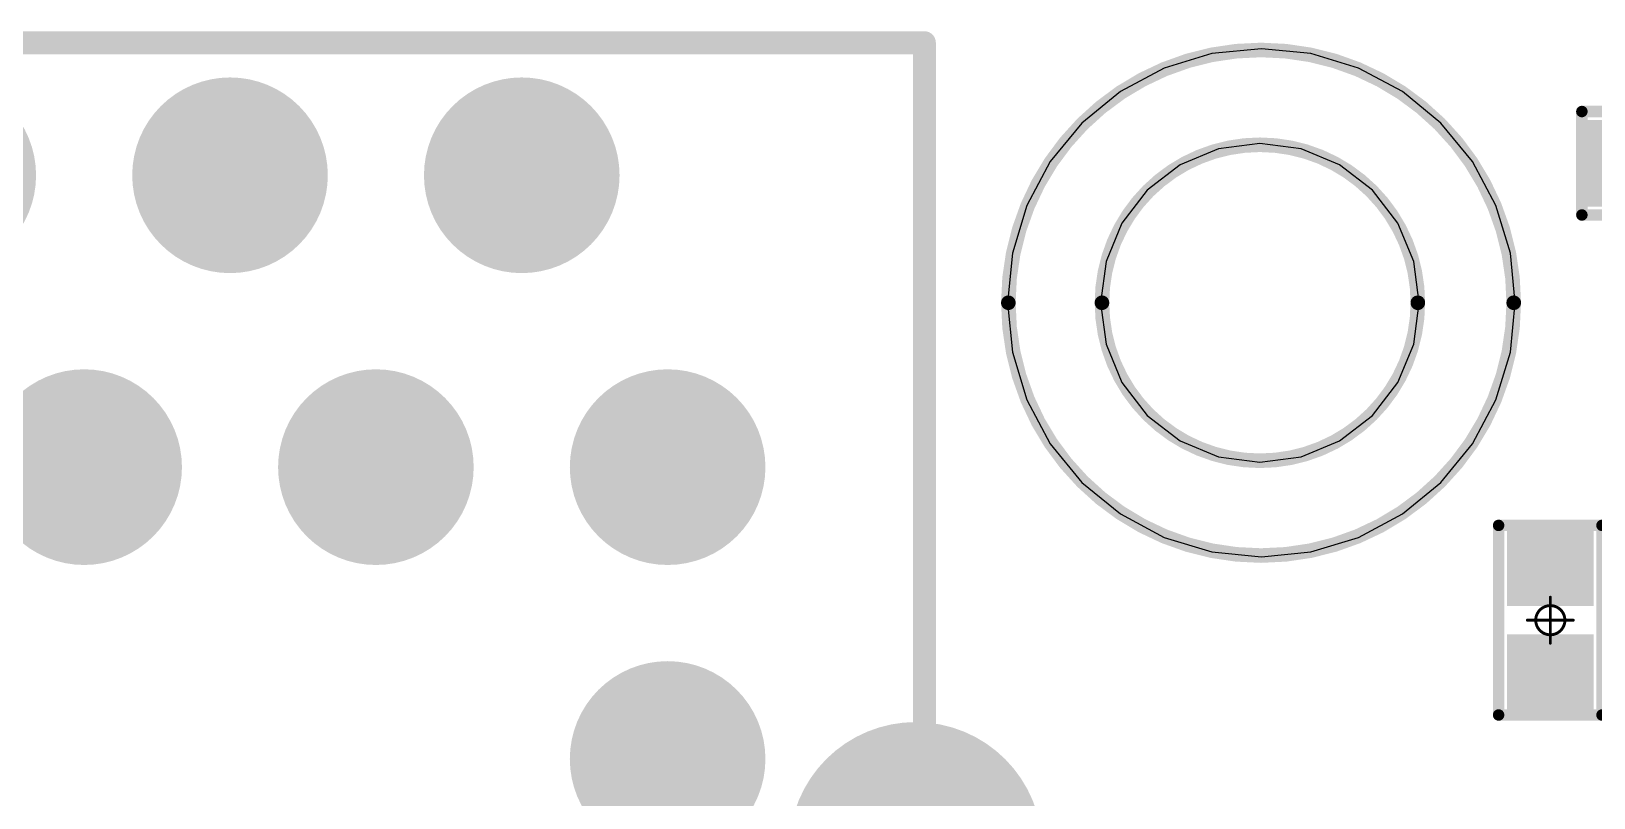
# Model space of a CAD drawing. Header units: millimetres. Extents: x 19.13 to 23.12, y 5.07 to 8.34.
# Drawn here: x 22.26 to 22.796, y 5.659 to 5.921 of the extents above; entities that cross this region are included whole.
import ezdxf

# ---------------------------------------------------------------- set-up
doc = ezdxf.new("R2010")
doc.units = ezdxf.units.MM
doc.header["$MEASUREMENT"] = 0
for name, color, linetype in [('BottomLayer', 5, 'Continuous'), ('BottomOverlay', 54, 'Continuous'), ('BottomSolder', 6, 'Continuous'), ('KeepOutLayer', 6, 'Continuous'), ('Mechanical15', 56, 'Continuous'), ('MidLayer1', 16, 'Continuous'), ('MidLayer2', 76, 'Continuous'), ('MidLayer3', 90, 'Continuous'), ('MidLayer4', 156, 'Continuous'), ('MultiLayer', 9, 'Continuous'), ('TopLayer', 1, 'Continuous'), ('TopOverlay', 2, 'Continuous'), ('TopPaste', 8, 'Continuous'), ('TopSolder', 216, 'Continuous')]:
    doc.layers.add(name, color=color, linetype=linetype)

# ---------------------------------------------------------------- blocks, each defined once
blk = doc.blocks.new('RJ45____POE_33')
at = {"layer": 'BottomLayer'}
for points, const_width in [([(0.06024, -0.07, 1), (0.08976, -0.07, 1)], 0.02953), ([(0.16024, -0.07, 1), (0.18976, -0.07, 1)], 0.02953), ([(0.01024, -0.17, 1), (0.03976, -0.17, 1)], 0.02953), ([(0.11024, -0.17, 1), (0.13976, -0.17, 1)], 0.02953), ([(0.21024, -0.17, 1), (0.23976, -0.17, 1)], 0.02953), ([(0.21024, -0.27, 1), (0.23976, -0.27, 1)], 0.02953), ([(0.29035, -0.30071, 1), (0.32972, -0.30071, 1)], 0.03937)]:
    blk.add_lwpolyline(points, format="xyb", close=True, dxfattribs=dict(at, const_width=const_width))
at = {"layer": 'BottomSolder'}
for points, const_width in [([(-0.04176, -0.07, 1), (-0.00824, -0.07, 1)], 0.03353), ([(0.05824, -0.07, 1), (0.09176, -0.07, 1)], 0.03353), ([(0.15824, -0.07, 1), (0.19176, -0.07, 1)], 0.03353), ([(0.00824, -0.17, 1), (0.04176, -0.17, 1)], 0.03353), ([(0.10824, -0.17, 1), (0.14176, -0.17, 1)], 0.03353), ([(0.20824, -0.17, 1), (0.24176, -0.17, 1)], 0.03353), ([(0.20824, -0.27, 1), (0.24176, -0.27, 1)], 0.03353), ([(0.28835, -0.30071, 1), (0.33172, -0.30071, 1)], 0.04337)]:
    blk.add_lwpolyline(points, format="xyb", close=True, dxfattribs=dict(at, const_width=const_width))
at = {"layer": 'MidLayer1'}
for points, const_width in [([(0.06024, -0.07, 1), (0.08976, -0.07, 1)], 0.02953), ([(0.16024, -0.07, 1), (0.18976, -0.07, 1)], 0.02953), ([(0.01024, -0.17, 1), (0.03976, -0.17, 1)], 0.02953), ([(0.11024, -0.17, 1), (0.13976, -0.17, 1)], 0.02953), ([(0.21024, -0.17, 1), (0.23976, -0.17, 1)], 0.02953), ([(0.21024, -0.27, 1), (0.23976, -0.27, 1)], 0.02953), ([(0.29035, -0.30071, 1), (0.32972, -0.30071, 1)], 0.03937)]:
    blk.add_lwpolyline(points, format="xyb", close=True, dxfattribs=dict(at, const_width=const_width))
at = {"layer": 'MidLayer2'}
for points, const_width in [([(0.06024, -0.07, 1), (0.08976, -0.07, 1)], 0.02953), ([(0.16024, -0.07, 1), (0.18976, -0.07, 1)], 0.02953), ([(0.01024, -0.17, 1), (0.03976, -0.17, 1)], 0.02953), ([(0.11024, -0.17, 1), (0.13976, -0.17, 1)], 0.02953), ([(0.21024, -0.17, 1), (0.23976, -0.17, 1)], 0.02953), ([(0.21024, -0.27, 1), (0.23976, -0.27, 1)], 0.02953), ([(0.29035, -0.30071, 1), (0.32972, -0.30071, 1)], 0.03937)]:
    blk.add_lwpolyline(points, format="xyb", close=True, dxfattribs=dict(at, const_width=const_width))
at = {"layer": 'MidLayer3'}
for points, const_width in [([(0.06024, -0.07, 1), (0.08976, -0.07, 1)], 0.02953), ([(0.16024, -0.07, 1), (0.18976, -0.07, 1)], 0.02953), ([(0.01024, -0.17, 1), (0.03976, -0.17, 1)], 0.02953), ([(0.11024, -0.17, 1), (0.13976, -0.17, 1)], 0.02953), ([(0.21024, -0.17, 1), (0.23976, -0.17, 1)], 0.02953), ([(0.21024, -0.27, 1), (0.23976, -0.27, 1)], 0.02953), ([(0.29035, -0.30071, 1), (0.32972, -0.30071, 1)], 0.03937)]:
    blk.add_lwpolyline(points, format="xyb", close=True, dxfattribs=dict(at, const_width=const_width))
at = {"layer": 'MidLayer4'}
for points, const_width in [([(0.06024, -0.07, 1), (0.08976, -0.07, 1)], 0.02953), ([(0.16024, -0.07, 1), (0.18976, -0.07, 1)], 0.02953), ([(0.01024, -0.17, 1), (0.03976, -0.17, 1)], 0.02953), ([(0.11024, -0.17, 1), (0.13976, -0.17, 1)], 0.02953), ([(0.21024, -0.17, 1), (0.23976, -0.17, 1)], 0.02953), ([(0.21024, -0.27, 1), (0.23976, -0.27, 1)], 0.02953), ([(0.29035, -0.30071, 1), (0.32972, -0.30071, 1)], 0.03937)]:
    blk.add_lwpolyline(points, format="xyb", close=True, dxfattribs=dict(at, const_width=const_width))
at = {"layer": 'MultiLayer'}
for points, const_width in [([(0.06024, -0.07, 1), (0.08976, -0.07, 1)], 0.02953), ([(0.16024, -0.07, 1), (0.18976, -0.07, 1)], 0.02953), ([(0.01024, -0.17, 1), (0.03976, -0.17, 1)], 0.02953), ([(0.11024, -0.17, 1), (0.13976, -0.17, 1)], 0.02953), ([(0.21024, -0.17, 1), (0.23976, -0.17, 1)], 0.02953), ([(0.21024, -0.27, 1), (0.23976, -0.27, 1)], 0.02953), ([(0.29035, -0.30071, 1), (0.32972, -0.30071, 1)], 0.03937)]:
    blk.add_lwpolyline(points, format="xyb", close=True, dxfattribs=dict(at, const_width=const_width))
at = {"layer": 'TopLayer'}
for points, const_width in [([(0.06024, -0.07, 1), (0.08976, -0.07, 1)], 0.02953), ([(0.16024, -0.07, 1), (0.18976, -0.07, 1)], 0.02953), ([(0.01024, -0.17, 1), (0.03976, -0.17, 1)], 0.02953), ([(0.11024, -0.17, 1), (0.13976, -0.17, 1)], 0.02953), ([(0.21024, -0.17, 1), (0.23976, -0.17, 1)], 0.02953), ([(0.21024, -0.27, 1), (0.23976, -0.27, 1)], 0.02953), ([(0.29035, -0.30071, 1), (0.32972, -0.30071, 1)], 0.03937)]:
    blk.add_lwpolyline(points, format="xyb", close=True, dxfattribs=dict(at, const_width=const_width))
at = {"layer": 'TopOverlay', "const_width": 0.00787}
for points in [[(-0.317, -0.02459), (0.313, -0.02459)], [(0.313, -0.54447), (0.313, -0.02459)]]:
    blk.add_lwpolyline(points, dxfattribs=at)
at = {"layer": 'TopOverlay', "const_width": 0.00394}
blk.add_lwpolyline([(0.31103, -0.02459, 1), (0.31497, -0.02459, 1)], format="xyb", close=True, dxfattribs=at)
blk.add_lwpolyline([(0.31103, -0.02459, 1), (0.31497, -0.02459, 1)], format="xyb", close=True, dxfattribs=at)
at = {"layer": 'TopSolder'}
for points, const_width in [([(-0.04176, -0.07, 1), (-0.00824, -0.07, 1)], 0.03353), ([(0.05824, -0.07, 1), (0.09176, -0.07, 1)], 0.03353), ([(0.15824, -0.07, 1), (0.19176, -0.07, 1)], 0.03353), ([(0.00824, -0.17, 1), (0.04176, -0.17, 1)], 0.03353), ([(0.10824, -0.17, 1), (0.14176, -0.17, 1)], 0.03353), ([(0.20824, -0.17, 1), (0.24176, -0.17, 1)], 0.03353), ([(0.20824, -0.27, 1), (0.24176, -0.27, 1)], 0.03353), ([(0.28835, -0.30071, 1), (0.33172, -0.30071, 1)], 0.04337)]:
    blk.add_lwpolyline(points, format="xyb", close=True, dxfattribs=dict(at, const_width=const_width))
blk = doc.blocks.new('R0402_388')
at = {"layer": 'Mechanical15'}
for points, const_width in [([(0.005, 0, 1), (-0.005, 0, 1)], 0.001), ([(-0.00025, 0.00787, 1), (0.00025, 0.00787, 1)], 0.0005), ([(-0.00812, 0, 1), (-0.00762, 0, 1)], 0.0005), ([(-0.00525, 0, 1), (-0.00475, 0, 1)], 0.0005), ([(0.00475, 0, 1), (0.00525, 0, 1)], 0.0005), ([(0.00762, 0, 1), (0.00812, 0, 1)], 0.0005), ([(-0.00025, -0.00787, 1), (0.00025, -0.00787, 1)], 0.0005)]:
    blk.add_lwpolyline(points, format="xyb", close=True, dxfattribs=dict(at, const_width=const_width))
at = {"layer": 'Mechanical15', "const_width": 0.001}
for points in [[(0, 0.00787), (0, -0.00787)], [(-0.00787, 0), (0.00787, 0)]]:
    blk.add_lwpolyline(points, dxfattribs=at)
at = {"layer": 'TopLayer'}
for points in [[(-0.02657, -0.01082), (-0.00886, -0.01082), (-0.02657, 0.01083), (-0.00886, 0.01083)], [(0.00886, -0.01083), (0.02657, -0.01083), (0.00886, 0.01083), (0.02657, 0.01083)]]:
    blk.add_solid(points, dxfattribs=at)
at = {"layer": 'TopOverlay', "const_width": 0.00394}
for points in [[(-0.03248, 0.01772), (0.03248, 0.01772)], [(-0.03248, 0.01772), (-0.03248, -0.01772)], [(0.03248, 0.01772), (0.03248, -0.01772)], [(-0.03248, -0.01772), (0.03248, -0.01772)]]:
    blk.add_lwpolyline(points, dxfattribs=at)
at = {"layer": 'TopOverlay', "const_width": 0.00197}
for points in [[(-0.03346, 0.01772, 1), (-0.0315, 0.01772, 1)], [(-0.03346, 0.01772, 1), (-0.0315, 0.01772, 1)], [(0.0315, 0.01772, 1), (0.03346, 0.01772, 1)], [(0.0315, 0.01772, 1), (0.03346, 0.01772, 1)], [(-0.03346, -0.01772, 1), (-0.0315, -0.01772, 1)], [(-0.03346, -0.01772, 1), (-0.0315, -0.01772, 1)], [(0.0315, -0.01772, 1), (0.03346, -0.01772, 1)], [(0.0315, -0.01772, 1), (0.03346, -0.01772, 1)]]:
    blk.add_lwpolyline(points, format="xyb", close=True, dxfattribs=at)
at = {"layer": 'TopPaste'}
for points in [[(-0.02657, -0.01082), (-0.00886, -0.01082), (-0.02657, 0.01083), (-0.00886, 0.01083)], [(0.00886, -0.01083), (0.02657, -0.01083), (0.00886, 0.01083), (0.02657, 0.01083)]]:
    blk.add_solid(points, dxfattribs=at)
at = {"layer": 'TopSolder'}
for points in [[(-0.03057, -0.01482), (-0.00486, -0.01482), (-0.03057, 0.01483), (-0.00486, 0.01483)], [(0.00486, -0.01483), (0.03057, -0.01483), (0.00486, 0.01483), (0.03057, 0.01483)]]:
    blk.add_solid(points, dxfattribs=at)
blk = doc.blocks.new('R0402_390')
at = {"layer": 'Mechanical15'}
for points, const_width in [([(0.005, 0, 1), (-0.005, 0, 1)], 0.001), ([(-0.00025, 0.00787, 1), (0.00025, 0.00787, 1)], 0.0005), ([(-0.00812, 0, 1), (-0.00762, 0, 1)], 0.0005), ([(-0.00525, 0, 1), (-0.00475, 0, 1)], 0.0005), ([(0.00475, 0, 1), (0.00525, 0, 1)], 0.0005), ([(0.00762, 0, 1), (0.00812, 0, 1)], 0.0005), ([(-0.00025, -0.00787, 1), (0.00025, -0.00787, 1)], 0.0005)]:
    blk.add_lwpolyline(points, format="xyb", close=True, dxfattribs=dict(at, const_width=const_width))
at = {"layer": 'Mechanical15', "const_width": 0.001}
for points in [[(0, -0.00787), (0, 0.00787)], [(-0.00787, 0), (0.00787, 0)]]:
    blk.add_lwpolyline(points, dxfattribs=at)
at = {"layer": 'TopLayer'}
for points in [[(-0.02657, -0.01082), (-0.00886, -0.01082), (-0.02657, 0.01083), (-0.00886, 0.01083)], [(0.00886, -0.01083), (0.02657, -0.01083), (0.00886, 0.01083), (0.02657, 0.01083)]]:
    blk.add_solid(points, dxfattribs=at)
at = {"layer": 'TopOverlay', "const_width": 0.00394}
for points in [[(-0.03248, 0.01772), (0.03248, 0.01772)], [(-0.03248, -0.01772), (-0.03248, 0.01772)], [(0.03248, -0.01772), (0.03248, 0.01772)], [(-0.03248, -0.01772), (0.03248, -0.01772)]]:
    blk.add_lwpolyline(points, dxfattribs=at)
at = {"layer": 'TopOverlay', "const_width": 0.00197}
for points in [[(-0.03346, 0.01772, 1), (-0.0315, 0.01772, 1)], [(-0.03346, 0.01772, 1), (-0.0315, 0.01772, 1)], [(0.0315, 0.01772, 1), (0.03346, 0.01772, 1)], [(0.0315, 0.01772, 1), (0.03346, 0.01772, 1)], [(-0.03346, -0.01772, 1), (-0.0315, -0.01772, 1)], [(-0.03346, -0.01772, 1), (-0.0315, -0.01772, 1)], [(0.0315, -0.01772, 1), (0.03346, -0.01772, 1)], [(0.0315, -0.01772, 1), (0.03346, -0.01772, 1)]]:
    blk.add_lwpolyline(points, format="xyb", close=True, dxfattribs=at)
at = {"layer": 'TopPaste'}
for points in [[(-0.02657, -0.01082), (-0.00886, -0.01082), (-0.02657, 0.01083), (-0.00886, 0.01083)], [(0.00886, -0.01083), (0.02657, -0.01083), (0.00886, 0.01083), (0.02657, 0.01083)]]:
    blk.add_solid(points, dxfattribs=at)
at = {"layer": 'TopSolder'}
for points in [[(-0.03057, -0.01482), (-0.00486, -0.01482), (-0.03057, 0.01483), (-0.00486, 0.01483)], [(0.00486, -0.01483), (0.03057, -0.01483), (0.00486, 0.01483), (0.03057, 0.01483)]]:
    blk.add_solid(points, dxfattribs=at)

msp = doc.modelspace()

# ---------------------------------------------------------------- linework, layer by layer
at = {"layer": 'BottomLayer'}
for p, q in [((22.66465, 5.9137), (22.64832, 5.90874)), ((22.68163, 5.91537), (22.66465, 5.9137)), ((22.69861, 5.9137), (22.68163, 5.91537)), ((22.68163, 5.91537), (22.68163, 5.91537)), ((22.71494, 5.90874), (22.69861, 5.9137)), ((22.64832, 5.90874), (22.63328, 5.9007)), ((22.72998, 5.9007), (22.71494, 5.90874)), ((22.63328, 5.9007), (22.62009, 5.88988)), ((22.74317, 5.88988), (22.72998, 5.9007)), ((22.62009, 5.88988), (22.60926, 5.87669)), ((22.754, 5.87669), (22.74317, 5.88988)), ((22.60926, 5.87669), (22.60122, 5.86164)), ((22.76204, 5.86164), (22.754, 5.87669)), ((22.60122, 5.86164), (22.59627, 5.84532)), ((22.76699, 5.84532), (22.76204, 5.86164)), ((22.59627, 5.84532), (22.5946, 5.82834)), ((22.76866, 5.82834), (22.76699, 5.84532)), ((22.5946, 5.82834), (22.5946, 5.82834)), ((22.5946, 5.82834), (22.59627, 5.81136)), ((22.76699, 5.81136), (22.76866, 5.82834)), ((22.76866, 5.82834), (22.76866, 5.82834)), ((22.59627, 5.81136), (22.60122, 5.79503)), ((22.76204, 5.79503), (22.76699, 5.81136)), ((22.60122, 5.79503), (22.60926, 5.77998)), ((22.754, 5.77998), (22.76204, 5.79503)), ((22.60926, 5.77998), (22.62009, 5.76679)), ((22.74317, 5.76679), (22.754, 5.77998)), ((22.62009, 5.76679), (22.63328, 5.75597)), ((22.72998, 5.75597), (22.74317, 5.76679)), ((22.63328, 5.75597), (22.64832, 5.74793)), ((22.71494, 5.74793), (22.72998, 5.75597)), ((22.64832, 5.74793), (22.66465, 5.74297)), ((22.69861, 5.74297), (22.71494, 5.74793)), ((22.66465, 5.74297), (22.68163, 5.7413)), ((22.68163, 5.7413), (22.69861, 5.74297)), ((22.68163, 5.7413), (22.68163, 5.7413))]:
    msp.add_line(p, q, dxfattribs=at)
at = {"layer": 'BottomOverlay'}
for points, const_width in [([(22.76812, 5.82833, 1), (22.59489, 5.82833, 1)], 0.00394), ([(22.59391, 5.82833, 1), (22.59588, 5.82833, 1)], 0.00197), ([(22.76714, 5.82833, 1), (22.76911, 5.82833, 1)], 0.00197)]:
    msp.add_lwpolyline(points, format="xyb", close=True, dxfattribs=dict(at, const_width=const_width))
at = {"layer": 'KeepOutLayer'}
for points, const_width in [([(22.73525, 5.82833, 1), (22.62698, 5.82833, 1)], 0.005), ([(22.62573, 5.82833, 1), (22.62823, 5.82833, 1)], 0.0025), ([(22.734, 5.82833, 1), (22.7365, 5.82833, 1)], 0.0025)]:
    msp.add_lwpolyline(points, format="xyb", close=True, dxfattribs=dict(at, const_width=const_width))
at = {"layer": 'MultiLayer'}
for p, q in [((22.66698, 5.88107), (22.65381, 5.87562)), ((22.68111, 5.88294), (22.66698, 5.88107)), ((22.69525, 5.88107), (22.68111, 5.88294)), ((22.68111, 5.88294), (22.68111, 5.88294)), ((22.70841, 5.87562), (22.69525, 5.88107)), ((22.65381, 5.87562), (22.64251, 5.86694)), ((22.71972, 5.86694), (22.70841, 5.87562)), ((22.64251, 5.86694), (22.63383, 5.85564)), ((22.7284, 5.85564), (22.71972, 5.86694)), ((22.63383, 5.85564), (22.62837, 5.84247)), ((22.73385, 5.84247), (22.7284, 5.85564)), ((22.62837, 5.84247), (22.62651, 5.82833)), ((22.73572, 5.82833), (22.73385, 5.84247)), ((22.62651, 5.82833), (22.62651, 5.82833)), ((22.62651, 5.82833), (22.62837, 5.8142)), ((22.73385, 5.8142), (22.73572, 5.82833)), ((22.73572, 5.82833), (22.73572, 5.82833)), ((22.62837, 5.8142), (22.63383, 5.80103)), ((22.7284, 5.80103), (22.73385, 5.8142)), ((22.63383, 5.80103), (22.64251, 5.78973)), ((22.71972, 5.78973), (22.7284, 5.80103)), ((22.64251, 5.78973), (22.65381, 5.78105)), ((22.70841, 5.78105), (22.71972, 5.78973)), ((22.65381, 5.78105), (22.66698, 5.77559)), ((22.69525, 5.77559), (22.70841, 5.78105)), ((22.66698, 5.77559), (22.68111, 5.77373)), ((22.68111, 5.77373), (22.69525, 5.77559)), ((22.68111, 5.77373), (22.68111, 5.77373))]:
    msp.add_line(p, q, dxfattribs=at)
at = {"layer": 'TopLayer'}
for p, q in [((22.66465, 5.9137), (22.64832, 5.90874)), ((22.68163, 5.91537), (22.66465, 5.9137)), ((22.69861, 5.9137), (22.68163, 5.91537)), ((22.68163, 5.91537), (22.68163, 5.91537)), ((22.71494, 5.90874), (22.69861, 5.9137)), ((22.64832, 5.90874), (22.63328, 5.9007)), ((22.72998, 5.9007), (22.71494, 5.90874)), ((22.63328, 5.9007), (22.62009, 5.88988)), ((22.74317, 5.88988), (22.72998, 5.9007)), ((22.62009, 5.88988), (22.60926, 5.87669)), ((22.754, 5.87669), (22.74317, 5.88988)), ((22.60926, 5.87669), (22.60122, 5.86164)), ((22.76204, 5.86164), (22.754, 5.87669)), ((22.60122, 5.86164), (22.59627, 5.84532)), ((22.76699, 5.84532), (22.76204, 5.86164)), ((22.59627, 5.84532), (22.5946, 5.82834)), ((22.76866, 5.82834), (22.76699, 5.84532)), ((22.5946, 5.82834), (22.5946, 5.82834)), ((22.5946, 5.82834), (22.59627, 5.81136)), ((22.76699, 5.81136), (22.76866, 5.82834)), ((22.76866, 5.82834), (22.76866, 5.82834)), ((22.59627, 5.81136), (22.60122, 5.79503)), ((22.76204, 5.79503), (22.76699, 5.81136)), ((22.60122, 5.79503), (22.60926, 5.77998)), ((22.754, 5.77998), (22.76204, 5.79503)), ((22.60926, 5.77998), (22.62009, 5.76679)), ((22.74317, 5.76679), (22.754, 5.77998)), ((22.62009, 5.76679), (22.63328, 5.75597)), ((22.72998, 5.75597), (22.74317, 5.76679)), ((22.63328, 5.75597), (22.64832, 5.74793)), ((22.71494, 5.74793), (22.72998, 5.75597)), ((22.64832, 5.74793), (22.66465, 5.74297)), ((22.69861, 5.74297), (22.71494, 5.74793)), ((22.66465, 5.74297), (22.68163, 5.7413)), ((22.68163, 5.7413), (22.69861, 5.74297)), ((22.68163, 5.7413), (22.68163, 5.7413))]:
    msp.add_line(p, q, dxfattribs=at)
at = {"layer": 'TopOverlay'}
for points, const_width in [([(22.76812, 5.82833, 1), (22.59489, 5.82833, 1)], 0.005), ([(22.59364, 5.82833, 1), (22.59614, 5.82833, 1)], 0.0025), ([(22.76687, 5.82833, 1), (22.76937, 5.82833, 1)], 0.0025)]:
    msp.add_lwpolyline(points, format="xyb", close=True, dxfattribs=dict(at, const_width=const_width))

# ---------------------------------------------------------------- block references
msp.add_blockref('RJ45____POE_33', (22.2531, 5.94201))
for name, p, rotation in [('R0402_390', (22.82396, 5.87613), 360), ('R0402_388', (22.78066, 5.71957), 270)]:
    msp.add_blockref(name, p, dxfattribs=dict(rotation=rotation))

doc.saveas('drawing.dxf')
